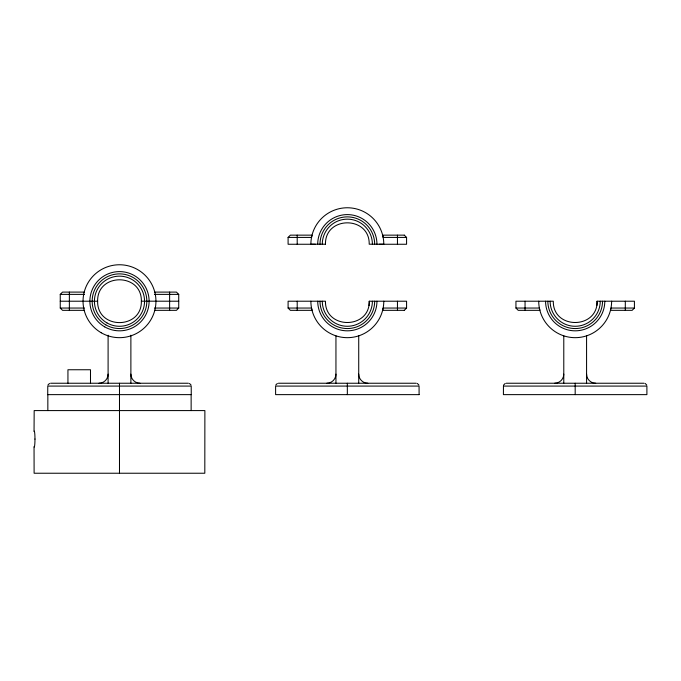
<?xml version="1.0" encoding="UTF-8"?>
<svg xmlns="http://www.w3.org/2000/svg" width="681" height="681" viewBox="0 0 681 681"><rect width="100%" height="100%" fill="white"/><g stroke="black" fill="none" stroke-linecap="round" stroke-linejoin="round"><path stroke-width="1.02" d="M34.05 431.09L34.178 410.583L204.879 410.583L204.811 473.235L34.11 473.235L34.05 447.034M47.721 394.631L47.772 386.084L191.216 386.084L191.259 394.631L47.772 394.631M97.621 301.181C97.06 272.681 141.92 272.681 141.367 301.181L178.728 301.215M141.367 301.215C141.92 329.715 97.06 329.715 97.621 301.215L60.251 301.215M325.458 244.215C324.905 215.715 369.766 215.715 369.204 244.215L383.795 244.215A36.459 36.459 0 0 0 347.336 207.765A36.459 36.459 0 0 0 310.876 244.215L325.441 244.215M369.025 305.531L369.289 301.215C369.757 329.57 324.863 329.621 325.458 301.215L288.097 301.215L288.097 308.05L290.378 310.332L312.034 310.332L311.523 308.05L288.097 308.05M596.871 305.531L597.135 301.215C597.603 329.57 552.7 329.621 553.304 301.215L515.943 301.215L515.943 308.05L518.215 310.332L539.88 310.332L539.369 308.05L515.943 308.05M47.917 385.037L49.517 383.437M275.762 385.037L277.363 383.437M503.608 385.037L505.208 383.437M84.555 310.332L62.558 310.332L60.251 308.05L60.251 294.379L62.533 292.098L84.555 292.098M154.425 292.098L176.422 292.098L178.728 294.379L178.728 308.05L176.456 310.332L154.425 310.332M288.097 237.422L290.378 235.141L312.026 235.141L311.523 237.422L288.097 237.422L288.097 244.258L315.439 244.258M404.293 310.332L406.574 308.05L406.574 301.215L369.23 301.215M634.42 308.05L632.138 310.332L610.474 310.332L610.985 308.05L634.42 308.05L634.42 301.215L597.075 301.215M404.267 235.141L382.645 235.141L383.148 237.422L406.574 237.422L406.574 244.258L379.232 244.258M60.251 294.379L84.555 294.379M154.425 294.379L178.728 294.379M60.251 308.05L84.555 308.05M154.425 308.05L178.728 308.05M406.574 308.05L383.148 308.05L382.637 310.332L404.267 310.332M50.573 383.241L188.416 383.241M278.41 383.241L416.261 383.241M506.255 383.241L644.098 383.241M419.062 394.631L275.609 394.631L275.609 386.084L419.062 386.084L419.104 394.631M645.154 383.437L646.754 385.037M417.308 383.437L418.909 385.037M189.463 383.437L191.063 385.037M404.293 235.141L406.574 237.422M625.303 301.215L625.303 310.332M586.571 335.844L586.571 383.241M575.181 383.25L575.181 394.631M563.783 335.844L563.783 383.241M525.051 301.215L525.051 310.332M397.457 235.141L397.457 244.258M397.457 301.215L397.457 310.332M358.725 335.844L358.725 383.241M347.336 383.25L347.336 394.631M335.946 335.844L335.946 383.241M297.205 235.141L297.205 244.258M297.205 301.215L297.205 310.332M191.14 394.631L191.14 410.583M169.62 292.098L169.62 310.332M130.88 335.205L130.88 383.241M119.49 383.25L119.49 473.235M108.1 335.205L108.1 383.241M90.496 383.241L90.496 369.749L67.938 369.749L67.938 383.241M69.368 292.098L69.368 310.332M47.84 394.631L47.84 410.583M322.275 244.215A25.061 25.061 0 0 1 347.336 219.154A25.061 25.061 0 0 1 372.396 244.215M317.712 244.215A29.615 29.615 0 0 1 347.336 214.6A29.615 29.615 0 0 1 376.951 244.215M319.993 244.215A27.342 27.342 0 0 1 347.336 216.873A27.342 27.342 0 0 1 374.669 244.215M335.946 374.124A9.117 9.117 0 0 1 326.829 383.241M367.842 383.241A9.117 9.117 0 0 1 358.725 374.124M383.795 301.215A36.459 36.459 0 0 1 347.336 337.674A36.459 36.459 0 0 1 310.876 301.215M372.396 301.215A25.061 25.061 0 0 1 347.336 326.276A25.061 25.061 0 0 1 322.275 301.215M376.959 301.215A29.615 29.615 0 0 1 347.336 330.83A29.615 29.615 0 0 1 317.721 301.215M374.678 301.215A27.342 27.342 0 0 1 347.336 328.557A27.342 27.342 0 0 1 319.993 301.215M108.1 374.124A9.117 9.117 0 0 1 98.983 383.241M34.059 431.294A7.968 0.749 90 0 1 34.969 439.092M34.969 439.024A7.968 0.749 -90 0 1 34.059 446.83M139.997 383.241A9.117 9.117 0 0 1 130.88 374.124M611.632 301.215A36.459 36.459 0 0 1 575.181 337.674A36.459 36.459 0 0 1 538.722 301.215M600.242 301.215A25.061 25.061 0 0 1 575.181 326.276A25.061 25.061 0 0 1 550.12 301.215M604.805 301.215A29.615 29.615 0 0 1 575.181 330.83A29.615 29.615 0 0 1 545.566 301.215M602.523 301.215A27.342 27.342 0 0 1 575.181 328.557A27.342 27.342 0 0 1 547.839 301.215M563.783 374.124A9.117 9.117 0 0 1 554.674 383.241M595.688 383.241A9.117 9.117 0 0 1 586.571 374.124M503.455 386.084L503.412 394.631L646.899 394.631L646.899 386.084L503.455 386.084M106.96 322.922A25.061 25.061 0 0 0 144.551 301.215A25.061 25.061 0 0 0 106.96 279.508A25.061 25.061 0 0 0 106.96 322.922M101.265 332.788A36.459 36.459 0 0 0 155.949 301.215A36.459 36.459 0 0 0 101.265 269.642A36.459 36.459 0 0 0 101.265 332.788M104.687 326.863A29.615 29.615 0 0 0 149.113 301.215A29.615 29.615 0 0 0 104.687 275.567A29.615 29.615 0 0 0 104.687 326.863M105.827 324.888A27.342 27.342 0 0 0 146.832 301.215A27.342 27.342 0 0 0 105.827 277.533A27.342 27.342 0 0 0 105.827 324.888"/></g></svg>
